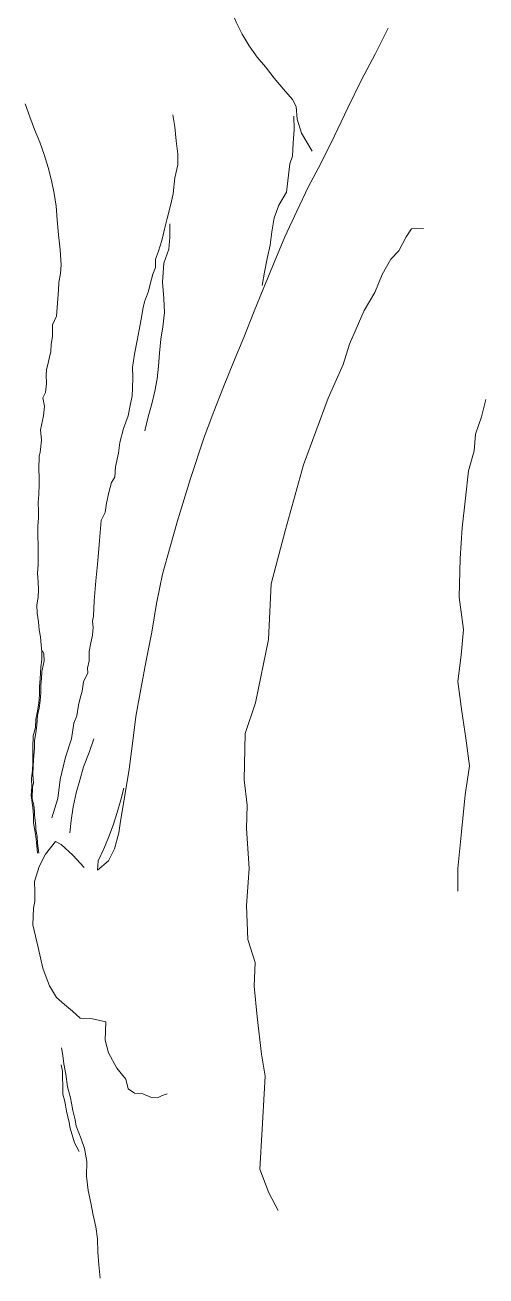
# Model space of a CAD drawing. Extents: x 683321 to 688873, y 7661944 to 7668387.
# Drawn here: x 684744.1 to 684894.3, y 7664659.4 to 7665066.5 of the extents above; entities that cross this region are included whole.
import ezdxf

# ---------------------------------------------------------------- set-up
doc = ezdxf.new("R2010")
doc.units = 0
doc.header["$MEASUREMENT"] = 0
doc.layers.add('01 CRESTA_Line', color=3, linetype='Continuous', lineweight=20)

msp = doc.modelspace()

# ---------------------------------------------------------------- linework, layer by layer
at = {"layer": '01 CRESTA_Line'}
for points in [[(684817.53, 7665112.62, 4158.75), (684815.07, 7665110.29, 4158.65), (684812.1, 7665106.74, 4158.58), (684810, 7665102.03, 4158.65), (684808.8, 7665097.42, 4158.72), (684807.74, 7665092.91, 4158.82), (684807.1, 7665088.61, 4158.89), (684806.95, 7665083.74, 4159.07), (684808.05, 7665079.17, 4159.31), (684809.85, 7665075.14, 4159.61), (684811.28, 7665071.41, 4159.77), (684812.91, 7665067.51, 4159.89), (684814.82, 7665063.6, 4160.04), (684817.2, 7665059.72, 4160.4), (684819.73, 7665056.13, 4160.67), (684822.52, 7665052.91, 4160.97), (684825.26, 7665049.29, 4161.08), (684828.28, 7665045.62, 4161.19), (684831.26, 7665042.32, 4161.37), (684832.42, 7665040.02, 4161.51), (684832.77, 7665035.86, 4161.41), (684834.22, 7665031.35, 4161.42), (684837.64, 7665025.47, 4161.59)], [(684776.31, 7664818.15, 4143.13), (684775.35, 7664814.32, 4142.83), (684774.12, 7664810.24, 4142.51), (684772.81, 7664806.13, 4142.08), (684771.38, 7664802.08, 4141.82), (684769.86, 7664798.43, 4141.59), (684767.94, 7664794.53, 4141.42), (684767.78, 7664791.44, 4138.15), (684771.36, 7664794.53, 4140.54), (684773.28, 7664798.44, 4141.22), (684774.73, 7664803.6, 4142.01), (684775.28, 7664807.38, 4142.45), (684776.72, 7664816.36, 4143.35), (684778.05, 7664824.36, 4144.29), (684779.17, 7664832.65, 4145.06), (684780.25, 7664841.48, 4145.79), (684781.87, 7664850.35, 4146.6), (684783.64, 7664859.7, 4147.28), (684785.4, 7664868.87, 4147.96), (684786.93, 7664878.22, 4148.68), (684788.98, 7664887.81, 4149.32), (684791.38, 7664896.69, 4149.9), (684793.83, 7664905.12, 4150.51), (684798.04, 7664918.97, 4151.52), (684802.45, 7664932.37, 4152.53), (684805.64, 7664940.76, 4153.33), (684808.77, 7664948.77, 4154.12), (684812.06, 7664956.82, 4154.74), (684815.37, 7664964.85, 4155.42), (684818.6, 7664972.9, 4156.08), (684821.9, 7664981.15, 4156.62), (684825.31, 7664989.28, 4157.2), (684828.82, 7664997.61, 4157.84), (684832.66, 7665005.93, 4158.38), (684836.49, 7665013.94, 4159.08), (684840.33, 7665021.29, 4159.82), (684844.94, 7665030.51, 4160.73), (684849.33, 7665039.6, 4161.33), (684853.74, 7665048.72, 4162.07), (684858.19, 7665057.11, 4162.75), (684862.4, 7665065.49, 4163.46)], [(684748.2, 7664796.98, 4130.02), (684747.87, 7664800.53, 4129.54), (684747.52, 7664803.22, 4129.42), (684746.88, 7664806.89, 4129.04), (684746.95, 7664809.41, 4128.55), (684746.66, 7664811.87, 4128.29), (684746.19, 7664815.71, 4128.12), (684746.42, 7664818.6, 4127.96), (684746.26, 7664821.3, 4127.8), (684746.58, 7664824.02, 4127.62), (684746.75, 7664826.43, 4127.11), (684746.65, 7664828.86, 4127.03), (684746.69, 7664831.36, 4126.71), (684746.85, 7664835.17, 4126.64), (684747.53, 7664837.87, 4126.42), (684747.7, 7664840.61, 4126.33), (684748.17, 7664843.23, 4125.78), (684748.69, 7664845.91, 4125.65), (684748.83, 7664848.55, 4125.55), (684748.85, 7664851.21, 4125.48), (684749.06, 7664853.75, 4125.19), (684749.34, 7664857.68, 4125.16), (684749.66, 7664860.04, 4125.01), (684749.64, 7664862.5, 4124.95), (684749.42, 7664864.65, 4124.85), (684749.2, 7664867.36, 4124.85), (684748.75, 7664869.66, 4124.54), (684748.52, 7664872.34, 4124.06), (684748.09, 7664875.07, 4123.98), (684748.03, 7664877.79, 4123.82), (684748.46, 7664880.29, 4123.52), (684748.57, 7664882.82, 4123.61), (684748.42, 7664885.35, 4123.5), (684748.24, 7664888.09, 4123.21), (684748.42, 7664891, 4123.01), (684748.39, 7664894.94, 4122.95), (684748.39, 7664897.4, 4122.88), (684748.33, 7664900.02, 4122.7), (684748.34, 7664903.53, 4122.34), (684748.51, 7664906.03, 4122.12), (684748.55, 7664908.33, 4121.99), (684748.49, 7664911.14, 4121.55), (684748.66, 7664913.69, 4121.64), (684748.72, 7664916.99, 4121.67), (684748.81, 7664919.36, 4121.23), (684748.61, 7664921.88, 4120.78), (684748.75, 7664926.29, 4120.77), (684749.04, 7664927.44, 4120.26), (684749.5, 7664931.45, 4119.88), (684749.18, 7664934.77, 4120.19), (684750.16, 7664939.35, 4119.48), (684750.49, 7664942.49, 4119.31), (684749.99, 7664945.15, 4119.01), (684750.79, 7664946.96, 4119.11), (684751.17, 7664949.84, 4119.12), (684751.05, 7664952.65, 4118.7), (684751.19, 7664954.35, 4118.31), (684751.8, 7664957.07, 4118.07), (684752.57, 7664960.32, 4117.96), (684752.72, 7664962.65, 4117.99), (684753.08, 7664965.21, 4117.81), (684753.12, 7664969.01, 4117.64), (684754.45, 7664971.79, 4117.8), (684754.77, 7664975.97, 4117.22), (684755.05, 7664980.27, 4116.84), (684755.17, 7664982.69, 4116.33), (684755.68, 7664985.64, 4116.09), (684755.97, 7664988.51, 4115.96), (684755.64, 7664993.36, 4115.4), (684755.09, 7664998.2, 4114.99), (684754.63, 7665003.09, 4114.58), (684754.25, 7665007.61, 4114.24), (684753.64, 7665011.74, 4113.83), (684752.73, 7665015.91, 4113.39), (684751.69, 7665020.15, 4112.95), (684750.38, 7665024.36, 4112.48), (684748.94, 7665028.37, 4112.01), (684747.26, 7665032.58, 4111.51), (684745.71, 7665036.7, 4111.03), (684744.15, 7665040.92, 4110.54)], [(684792.32, 7665037.34, 4137.51), (684792.99, 7665033.4, 4137.49), (684793.37, 7665028.89, 4137.56), (684793.97, 7665024.53, 4137.65), (684793.91, 7665021.03, 4137.63), (684792.95, 7665016.79, 4137.55), (684792.36, 7665011.59, 4137.49), (684791.55, 7665007.77, 4137.58), (684790.45, 7665003.52, 4137.69), (684789.53, 7665000.13, 4137.78), (684788.73, 7664996.36, 4137.87), (684787.62, 7664992.91, 4137.96), (684786.67, 7664990.3, 4138.03), (684786.63, 7664987.61, 4138.09), (684785.77, 7664985.43, 4138.09), (684784.96, 7664982.24, 4138.14), (684784.4, 7664979.89, 4137.68), (684783.04, 7664976.44, 4138.13), (684782.49, 7664974.08, 4138.14), (684782.06, 7664971.37, 4137.83), (684781.38, 7664967.28, 4137.3), (684780.64, 7664963.88, 4137.36), (684779.81, 7664959.43, 4137.52), (684779.2, 7664955.04, 4137.53), (684779.23, 7664951.94, 4137.52), (684779.17, 7664948.2, 4137.28), (684779.04, 7664945.85, 4137.31), (684778.45, 7664942.65, 4137.5), (684777.72, 7664939.34, 4137.4), (684776.23, 7664935.18, 4137.18), (684775.01, 7664930.65, 4136.98), (684774.58, 7664927.22, 4137.12), (684773.65, 7664922.79, 4137.06), (684773.45, 7664919.41, 4137.38), (684772.3, 7664917.64, 4137.5), (684771.5, 7664914.36, 4137.26), (684770.67, 7664910.96, 4137.15), (684770.22, 7664907.87, 4137.72), (684768.95, 7664905.24, 4137.51), (684768.38, 7664898.71, 4137.21), (684767.82, 7664892.17, 4136.91), (684767.25, 7664885.63, 4136.61), (684766.69, 7664879.09, 4136.31), (684766.47, 7664874.09, 4136.3), (684766.12, 7664872.55, 4136.01), (684766.35, 7664870.41, 4136.39), (684766.15, 7664867.95, 4136.56), (684765.63, 7664865.4, 4136.55), (684765.06, 7664862.67, 4136.55), (684765, 7664859.61, 4136.54), (684764.54, 7664857.22, 4136.2), (684764.56, 7664855.66, 4136.17), (684763.23, 7664852.8, 4136.28), (684762.76, 7664849.75, 4136.64), (684762.12, 7664847.46, 4136.3), (684761.57, 7664845.12, 4136.04), (684761.04, 7664841.67, 4135.78), (684760.07, 7664839.27, 4135.32), (684759.24, 7664834.24, 4135.29), (684757.33, 7664828.29, 4135.21), (684755.55, 7664820.96, 4135.24), (684754.83, 7664814.77, 4135.02), (684752.85, 7664808.44, 4134.76)], [(684821.44, 7664981.8, 4156.18), (684822.17, 7664986.1, 4156.47), (684823.05, 7664990.56, 4156.79), (684823.99, 7664994.93, 4157.28), (684824.58, 7664999.22, 4157.71), (684825.32, 7665003.78, 4157.91), (684826.85, 7665007.92, 4158.05), (684829.26, 7665012.19, 4158.94), (684830.37, 7665021.32, 4159.88), (684831.31, 7665023.87, 4159.85), (684831.49, 7665028.13, 4160.22), (684831.77, 7665032.53, 4160.59), (684831.74, 7665036.87, 4161.1)], [(684791.33, 7665001.84, 4138.98), (684791.27, 7664997.52, 4138.92), (684790.94, 7664993.63, 4138.93), (684789.35, 7664989.02, 4138.79), (684788.91, 7664982.87, 4138.74), (684789.39, 7664977.53, 4138.6), (684789.58, 7664973.01, 4138.52), (684789.07, 7664968.31, 4138.39), (684788.39, 7664964.25, 4138.22), (684787.96, 7664959.74, 4138.14), (684787.65, 7664955.46, 4138.17), (684787.18, 7664951.4, 4138.11), (684786.43, 7664947.37, 4138.12), (684785.44, 7664943.27, 4138.11), (684784.27, 7664939.02, 4138.06), (684783.2, 7664934.45, 4137.99)], [(684873.92, 7665000.36, 4159.12), (684870, 7665000.16, 4158.93), (684868.32, 7664997.59, 4157.81), (684865.9, 7664993.05, 4157.77), (684863.33, 7664990.33, 4157.96), (684860.46, 7664985.34, 4157.06), (684858.04, 7664979.44, 4156.5), (684854.61, 7664973.58, 4156), (684849.87, 7664962.66, 4156.22), (684847.76, 7664956, 4154.23), (684842.92, 7664945.11, 4153.34), (684834.9, 7664923.34, 4152.39), (684828.84, 7664901.86, 4150.64), (684824.27, 7664884.61, 4149.37), (684823.47, 7664866.5, 4148.12), (684819.25, 7664845.92, 4147.11), (684815.83, 7664835.99, 4145.65), (684815.5, 7664820.91, 4144.41), (684816.51, 7664812.59, 4143.59), (684816.27, 7664805.06, 4142.46), (684817.14, 7664792.05, 4141.99), (684816.32, 7664779.98, 4140.72), (684816.7, 7664768.94, 4140.01), (684819.08, 7664761.4, 4139.32), (684818.73, 7664753.73, 4138.77), (684819.74, 7664743.72, 4138.32), (684821.14, 7664731.6, 4137.13), (684822.4, 7664724.38, 4135.49), (684821.43, 7664707.2, 4135.18), (684820.63, 7664694.16, 4134.47), (684823.51, 7664686.44, 4133.49), (684826.56, 7664680.7, 4132.63)], [(684894.28, 7664944.63, 4169.53), (684892.83, 7664938.98, 4169.51), (684890.89, 7664933.38, 4169.37), (684890.39, 7664927.99, 4169.46), (684888.61, 7664921.39, 4169.08), (684887.63, 7664912.52, 4168.96), (684886.53, 7664902.87, 4168.85), (684885.89, 7664892.95, 4168.84), (684885.58, 7664880.3, 4169.16), (684886.98, 7664869.82, 4169.77), (684886.17, 7664861.48, 4169.43), (684885.1, 7664852.83, 4169.25), (684886.38, 7664843.13, 4169.07), (684887.72, 7664834.45, 4169.12), (684888.87, 7664825.42, 4169.03), (684887.45, 7664815.95, 4169.52), (684886.35, 7664803.97, 4169.75), (684885.15, 7664791.95, 4169.64), (684885.15, 7664784.66, 4169.54)], [(684748.6, 7664796.96, 4129.81), (684748.27, 7664800.2, 4129.35), (684748.16, 7664802.42, 4129.22), (684747.67, 7664804.7, 4129.06), (684747.67, 7664805.82, 4129.04), (684747.19, 7664809.51, 4128.5), (684747.25, 7664810.57, 4128.5), (684747.04, 7664812.63, 4128.23), (684746.53, 7664814.76, 4128.09), (684746.62, 7664818.44, 4127.7), (684746.95, 7664819.73, 4127.65), (684746.7, 7664822.57, 4127.52), (684746.78, 7664825.17, 4127.32), (684746.95, 7664827.53, 4126.98), (684747.24, 7664831.29, 4126.64), (684747.29, 7664833.63, 4126.57), (684747.63, 7664836.11, 4126.44), (684748.01, 7664838.63, 4126.13), (684748.26, 7664841.81, 4125.86), (684748.79, 7664844.16, 4125.89), (684749.04, 7664846.62, 4125.78), (684749.34, 7664849.23, 4125.69), (684749.31, 7664851.62, 4125.61), (684749.51, 7664853.8, 4125.44), (684749.62, 7664856.12, 4125.11), (684750.39, 7664859.55, 4124.97), (684750.29, 7664861.85, 4124.83), (684749.81, 7664862.88, 4125.11)], [(684766.54, 7664834.25, 4136.28), (684765.07, 7664829.8, 4136.2), (684763.22, 7664825.09, 4136.13), (684762.04, 7664820.79, 4136.13), (684760.83, 7664816.6, 4135.99), (684759.85, 7664812.03, 4135.91), (684759.22, 7664807.62, 4135.88), (684758.77, 7664803.61, 4135.8)], [(684790.4, 7664718.62, 4133.58), (684788.85, 7664718.16, 4133.92), (684787.33, 7664717.36, 4133.97), (684785.35, 7664717.43, 4134.09), (684782.47, 7664718.61, 4134.79), (684779.8, 7664718.84, 4135.06), (684777.79, 7664720.26, 4135.55), (684777, 7664723.39, 4136.91), (684774.06, 7664726.99, 4136.68), (684771.34, 7664731.99, 4137.13), (684770.22, 7664736.08, 4137.33), (684770.47, 7664742.09, 4138.3), (684766.16, 7664743.04, 4139.17), (684762.14, 7664743.24, 4138.44), (684759.57, 7664745.54, 4138.74), (684756.99, 7664747.78, 4138.53), (684754.41, 7664750.01, 4138.32), (684752.12, 7664753.78, 4138.21), (684751.05, 7664756.66, 4137.96), (684749.99, 7664759.53, 4137.71), (684749.22, 7664762.89, 4138.11), (684748.45, 7664766.26, 4138.5), (684747.55, 7664769.93, 4138.14), (684746.66, 7664773.61, 4137.78), (684746.95, 7664779.14, 4137.99), (684747.33, 7664781.3, 4138.48), (684747.3, 7664784.53, 4138), (684747.28, 7664787.75, 4137.53), (684748.74, 7664792.68, 4137.58), (684750.78, 7664796.63, 4137.21), (684754.05, 7664800.79, 4136.39), (684755.96, 7664799.84, 4136.03), (684759.78, 7664796.29, 4136.62), (684763.44, 7664792.29, 4136.84)], [(684755.99, 7664733.58, 4133.9), (684756.48, 7664731.13, 4134.34), (684756.81, 7664728.39, 4134.34), (684757.44, 7664725.07, 4134.38), (684757.97, 7664720.98, 4134.53), (684758.98, 7664717.35, 4134.67), (684759.34, 7664715.65, 4134.7), (684759.68, 7664713.23, 4134.61), (684760.51, 7664710.18, 4134.8), (684760.77, 7664708.11, 4134.77), (684761.69, 7664705.98, 4134.71), (684762.43, 7664703.96, 4134.57), (684763.54, 7664700.82, 4134.61), (684764.27, 7664696.67, 4133.73), (684764.14, 7664691.86, 4133.81), (684764.77, 7664687.23, 4133.62), (684765.58, 7664683.2, 4133.51), (684766.34, 7664679.18, 4133.34), (684767.27, 7664675.31, 4133.17), (684767.73, 7664671.48, 4132.88), (684767.86, 7664667.13, 4132.54), (684768.2, 7664662.94, 4132.23), (684768.6, 7664658.69, 4131.92)], [(684761.75, 7664699.92, 4133.42), (684760.3, 7664702.68, 4133.07), (684759.75, 7664704.6, 4133.16), (684758.88, 7664707.53, 4133.54), (684758.48, 7664709.3, 4133.56), (684758.1, 7664711.16, 4133.64), (684757.71, 7664713.02, 4133.57), (684757.39, 7664714.91, 4133.33), (684757.03, 7664716.59, 4133.24), (684756.49, 7664718.54, 4133.22), (684756.52, 7664721.38, 4133.25), (684756.35, 7664724.01, 4133.19), (684756.39, 7664725.98, 4133.21), (684755.97, 7664728.04, 4133.5)]]:
    msp.add_polyline3d(points, dxfattribs=at)

doc.saveas('drawing.dxf')
